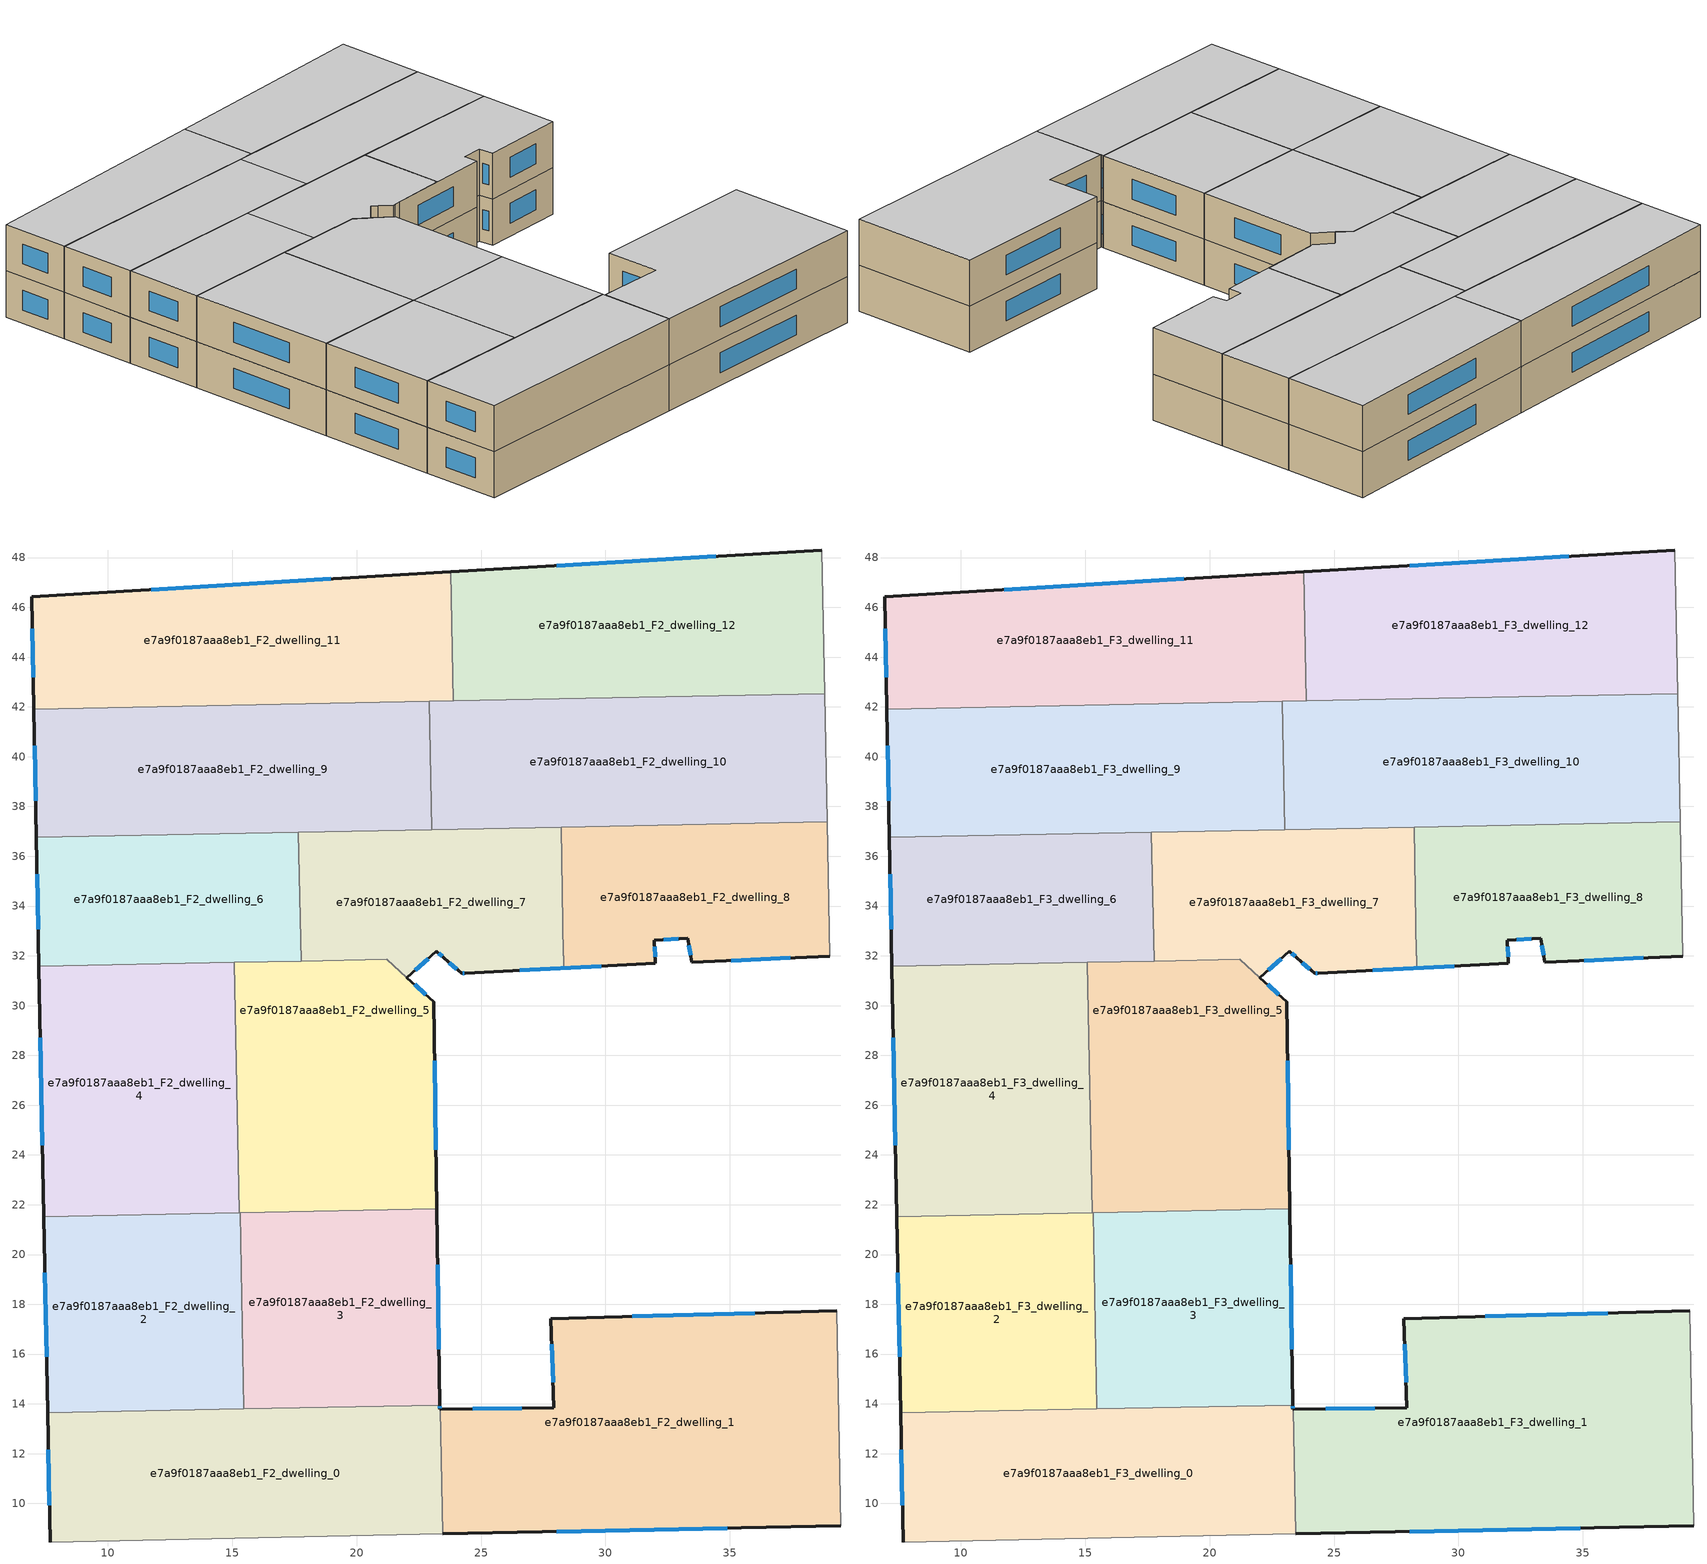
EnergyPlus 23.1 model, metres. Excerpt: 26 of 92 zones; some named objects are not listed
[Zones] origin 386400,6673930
e7a9f0187aaa8eb1_F2_dwelling_0
 floor to e7a9f0187aaa8eb1_F1_dwelling_0 (EU_floor_Construction): 23.34,13.95 23.34,13.78 23.37,13.78 23.47,8.77 7.69,8.45 7.59,13.64 z6
 wall outside (EU_wall_Construction): 7.59,13.64 7.69,8.45 / 23.37,13.78 23.34,13.78 23.34,13.95 z6:9
 wall to e7a9f0187aaa8eb1_F2_dwelling_1 (EU_wall_Construction): 23.47,8.77 23.37,13.78 z6:9
 wall adiabatic (EU_wall_Construction): 7.69,8.45 23.47,8.77 z6:9
 wall to e7a9f0187aaa8eb1_F2_dwelling_2 (EU_wall_Construction): 15.47,13.8 7.59,13.64 z6:9
 wall to e7a9f0187aaa8eb1_F2_dwelling_3 (EU_wall_Construction): 23.34,13.95 15.47,13.8 z6:9
 window (EU_Window_Construction): 7.62,12.16 7.66,9.93 / 23.34,13.83 23.34,13.9 z6.86:8.14
e7a9f0187aaa8eb1_F2_dwelling_1
 floor to e7a9f0187aaa8eb1_F1_dwelling_1 (EU_floor_Construction): 39.29,17.73 39.46,9.1 23.47,8.77 23.37,13.78 27.93,13.84 27.8,17.42 z6
 wall outside (EU_wall_Construction): 23.47,8.77 39.46,9.1 / 39.29,17.73 27.8,17.42 27.93,13.84 23.37,13.78 z6:9
 wall adiabatic (EU_wall_Construction): 39.46,9.1 39.29,17.73 z6:9
 window (EU_Window_Construction): 28.04,8.87 34.89,9.01 / 26.63,13.82 24.67,13.8 / 27.84,16.4 27.89,14.86 / 36.01,17.64 31.08,17.51 z6.86:8.14
e7a9f0187aaa8eb1_F2_dwelling_10
 floor to e7a9f0187aaa8eb1_F1_dwelling_10 (EU_floor_Construction): 38.8,42.53 38.9,37.38 23.02,37.07 22.92,42.22 z6
 wall adiabatic (EU_wall_Construction): 38.9,37.38 38.8,42.53 z6:9
 wall to e7a9f0187aaa8eb1_F2_dwelling_9 (EU_wall_Construction): 22.92,42.22 23.02,37.07 z6:9
 wall to e7a9f0187aaa8eb1_F2_dwelling_8 (EU_wall_Construction): 28.22,37.17 38.9,37.38 z6:9
 wall to e7a9f0187aaa8eb1_F2_dwelling_12 (EU_wall_Construction): 38.8,42.53 23.88,42.24 z6:9
 wall to e7a9f0187aaa8eb1_F2_dwelling_11 (EU_wall_Construction): 23.88,42.24 22.92,42.22 z6:9
 wall to e7a9f0187aaa8eb1_F2_dwelling_7 (EU_wall_Construction): 23.02,37.07 28.22,37.17 z6:9
e7a9f0187aaa8eb1_F2_dwelling_11
 floor to e7a9f0187aaa8eb1_F1_dwelling_11 (EU_floor_Construction): 23.78,47.43 23.88,42.24 7.04,41.91 6.95,46.43 z6
 wall outside (EU_wall_Construction): 23.78,47.43 6.95,46.43 7.04,41.91 z6:9
 wall to e7a9f0187aaa8eb1_F2_dwelling_12 (EU_wall_Construction): 23.88,42.24 23.78,47.43 z6:9
 wall to e7a9f0187aaa8eb1_F2_dwelling_9 (EU_wall_Construction): 7.04,41.91 22.92,42.22 z6:9
 window (EU_Window_Construction): 6.97,45.14 7.01,43.2 / 18.97,47.14 11.76,46.72 z6.86:8.14
e7a9f0187aaa8eb1_F2_dwelling_12
 floor to e7a9f0187aaa8eb1_F1_dwelling_12 (EU_floor_Construction): 38.69,48.3 38.8,42.53 23.88,42.24 23.78,47.43 z6
 wall outside (EU_wall_Construction): 38.69,48.3 23.78,47.43 z6:9
 wall adiabatic (EU_wall_Construction): 38.8,42.53 38.69,48.3 z6:9
 window (EU_Window_Construction): 34.43,48.05 28.04,47.68 z6.86:8.14
e7a9f0187aaa8eb1_F2_dwelling_2
 floor to e7a9f0187aaa8eb1_F1_dwelling_2 (EU_floor_Construction): 15.32,21.68 15.47,13.8 7.59,13.64 7.43,21.53 z6
 wall outside (EU_wall_Construction): 7.43,21.53 7.59,13.64 z6:9
 wall to e7a9f0187aaa8eb1_F2_dwelling_3 (EU_wall_Construction): 15.47,13.8 15.32,21.68 z6:9
 wall to e7a9f0187aaa8eb1_F2_dwelling_4 (EU_wall_Construction): 15.29,21.68 7.43,21.53 z6:9
 wall to e7a9f0187aaa8eb1_F2_dwelling_5 (EU_wall_Construction): 15.32,21.68 15.29,21.68 z6:9
 window (EU_Window_Construction): 7.48,19.27 7.54,15.9 z6.86:8.14
e7a9f0187aaa8eb1_F2_dwelling_3
 floor to e7a9f0187aaa8eb1_F1_dwelling_3 (EU_floor_Construction): 23.22,21.83 23.34,13.95 15.47,13.8 15.32,21.68 z6
 wall outside (EU_wall_Construction): 23.34,13.95 23.22,21.83 z6:9
 wall to e7a9f0187aaa8eb1_F2_dwelling_5 (EU_wall_Construction): 23.22,21.83 15.32,21.68 z6:9
 window (EU_Window_Construction): 23.31,16.2 23.25,19.58 z6.86:8.14
e7a9f0187aaa8eb1_F2_dwelling_4
 floor to e7a9f0187aaa8eb1_F1_dwelling_4 (EU_floor_Construction): 15.09,31.73 15.29,21.68 7.43,21.53 7.24,31.58 z6
 wall outside (EU_wall_Construction): 7.24,31.58 7.43,21.53 z6:9
 wall to e7a9f0187aaa8eb1_F2_dwelling_5 (EU_wall_Construction): 15.29,21.68 15.09,31.73 z6:9
 wall to e7a9f0187aaa8eb1_F2_dwelling_6 (EU_wall_Construction): 15.09,31.73 7.24,31.58 z6:9
 window (EU_Window_Construction): 7.29,28.71 7.38,24.4 z6.86:8.14
e7a9f0187aaa8eb1_F2_dwelling_5
 floor to e7a9f0187aaa8eb1_F1_dwelling_5 (EU_floor_Construction): 23.1,30.17 23.22,21.83 15.29,21.68 15.09,31.73 21.21,31.85 z6
 wall outside (EU_wall_Construction): 23.22,21.83 23.1,30.17 22.03,31.12 z6:9
 wall to e7a9f0187aaa8eb1_F2_dwelling_7 (EU_wall_Construction): 22.02,31.13 21.21,31.85 17.77,31.79 z6:9
 wall to e7a9f0187aaa8eb1_F2_dwelling_6 (EU_wall_Construction): 17.77,31.79 15.09,31.73 z6:9
 window (EU_Window_Construction): 22.79,30.44 22.33,30.85 / 23.19,24.21 23.13,27.78 z6.86:8.14
e7a9f0187aaa8eb1_F2_dwelling_6
 floor to e7a9f0187aaa8eb1_F1_dwelling_6 (EU_floor_Construction): 17.67,36.96 17.77,31.79 7.24,31.58 7.14,36.76 z6
 wall outside (EU_wall_Construction): 7.14,36.76 7.24,31.58 z6:9
 wall to e7a9f0187aaa8eb1_F2_dwelling_7 (EU_wall_Construction): 17.77,31.79 17.67,36.96 z6:9
 wall to e7a9f0187aaa8eb1_F2_dwelling_9 (EU_wall_Construction): 17.67,36.96 7.14,36.76 z6:9
 window (EU_Window_Construction): 7.17,35.28 7.21,33.06 z6.86:8.14
e7a9f0187aaa8eb1_F2_dwelling_7
 floor to e7a9f0187aaa8eb1_F1_dwelling_7 (EU_floor_Construction): 28.22,37.17 28.32,31.52 24.36,31.3 24.22,31.3 23.53,31.9 23.21,32.18 22.02,31.13 21.21,31.85 17.77,31.79 17.67,36.96 z6
 wall outside (EU_wall_Construction): 22.02,31.13 23.21,32.18 23.53,31.9 24.22,31.3 24.36,31.3 z6:9
 wall to e7a9f0187aaa8eb1_F2_dwelling_8 (EU_wall_Construction): 28.31,32 28.22,37.17 / 24.37,31.31 28.32,31.52 28.32,32 z6:9
 wall to e7a9f0187aaa8eb1_F2_dwelling_9 (EU_wall_Construction): 23.02,37.07 17.67,36.96 z6:9
 window (EU_Window_Construction): 24.26,31.3 24.32,31.3 / 23.73,31.73 24.03,31.47 / 23.3,32.1 23.44,31.98 / 22.36,31.43 22.87,31.88 z6.86:8.14
e7a9f0187aaa8eb1_F2_dwelling_8
 floor to e7a9f0187aaa8eb1_F1_dwelling_8 (EU_floor_Construction): 38.9,37.38 39.01,31.98 33.46,31.74 33.3,32.7 31.97,32.63 32,31.7 24.37,31.31 28.32,31.52 28.32,32 28.22,37.17 z6
 wall outside (EU_wall_Construction): 24.37,31.31 32,31.7 31.97,32.63 33.3,32.7 33.46,31.74 39.01,31.98 z6:9
 wall adiabatic (EU_wall_Construction): 39.01,31.98 38.9,37.38 z6:9
 window (EU_Window_Construction): 35.05,31.81 37.42,31.91 / 33.35,32.43 33.42,32.02 / 32.35,32.65 32.92,32.68 / 31.99,31.97 31.98,32.36 / 26.55,31.42 29.82,31.59 z6.86:8.14
e7a9f0187aaa8eb1_F2_dwelling_9
 floor to e7a9f0187aaa8eb1_F1_dwelling_9 (EU_floor_Construction): 22.92,42.22 23.02,37.07 7.14,36.76 7.04,41.91 z6
 wall outside (EU_wall_Construction): 7.04,41.91 7.14,36.76 z6:9
 window (EU_Window_Construction): 7.06,40.44 7.11,38.23 z6.86:8.14
e7a9f0187aaa8eb1_F3_dwelling_0
 floor to e7a9f0187aaa8eb1_F2_dwelling_0 (EU_floor_Construction): 23.34,13.95 23.34,13.78 23.37,13.78 23.47,8.77 7.69,8.45 7.59,13.64 z9
 wall outside (EU_wall_Construction): 7.59,13.64 7.69,8.45 / 23.37,13.78 23.34,13.78 23.34,13.95 z9:12
 wall to e7a9f0187aaa8eb1_F3_dwelling_1 (EU_wall_Construction): 23.47,8.77 23.37,13.78 z9:12
 wall adiabatic (EU_wall_Construction): 7.69,8.45 23.47,8.77 z9:12
 wall to e7a9f0187aaa8eb1_F3_dwelling_2 (EU_wall_Construction): 15.47,13.8 7.59,13.64 z9:12
 wall to e7a9f0187aaa8eb1_F3_dwelling_3 (EU_wall_Construction): 23.34,13.95 15.47,13.8 z9:12
 window (EU_Window_Construction): 7.62,12.16 7.66,9.93 / 23.34,13.83 23.34,13.9 z9.86:11.14
 ceiling to e7a9f0187aaa8eb1_F4_dwelling_0 (EU_floor_Construction): 23.47,8.77 23.37,13.78 23.34,13.78 23.34,13.95 7.59,13.64 7.69,8.45 z12
e7a9f0187aaa8eb1_F3_dwelling_1
 floor to e7a9f0187aaa8eb1_F2_dwelling_1 (EU_floor_Construction): 39.29,17.73 39.46,9.1 23.47,8.77 23.37,13.78 27.93,13.84 27.8,17.42 z9
 wall outside (EU_wall_Construction): 23.47,8.77 39.46,9.1 / 39.29,17.73 27.8,17.42 27.93,13.84 23.37,13.78 z9:12
 wall adiabatic (EU_wall_Construction): 39.46,9.1 39.29,17.73 z9:12
 window (EU_Window_Construction): 28.04,8.87 34.89,9.01 / 26.63,13.82 24.67,13.8 / 27.84,16.4 27.89,14.86 / 36.01,17.64 31.08,17.51 z9.86:11.14
 ceiling to e7a9f0187aaa8eb1_F4_dwelling_1 (EU_floor_Construction): 39.46,9.1 39.29,17.73 27.8,17.42 27.93,13.84 23.37,13.78 23.47,8.77 z12
e7a9f0187aaa8eb1_F3_dwelling_10
 floor to e7a9f0187aaa8eb1_F2_dwelling_10 (EU_floor_Construction): 38.8,42.53 38.9,37.38 23.02,37.07 22.92,42.22 z9
 wall adiabatic (EU_wall_Construction): 38.9,37.38 38.8,42.53 z9:12
 wall to e7a9f0187aaa8eb1_F3_dwelling_9 (EU_wall_Construction): 22.92,42.22 23.02,37.07 z9:12
 wall to e7a9f0187aaa8eb1_F3_dwelling_8 (EU_wall_Construction): 28.22,37.17 38.9,37.38 z9:12
 wall to e7a9f0187aaa8eb1_F3_dwelling_12 (EU_wall_Construction): 38.8,42.53 23.88,42.24 z9:12
 wall to e7a9f0187aaa8eb1_F3_dwelling_11 (EU_wall_Construction): 23.88,42.24 22.92,42.22 z9:12
 wall to e7a9f0187aaa8eb1_F3_dwelling_7 (EU_wall_Construction): 23.02,37.07 28.22,37.17 z9:12
 ceiling to e7a9f0187aaa8eb1_F4_dwelling_10 (EU_floor_Construction): 38.9,37.38 38.8,42.53 22.92,42.22 23.02,37.07 z12
e7a9f0187aaa8eb1_F3_dwelling_11
 floor to e7a9f0187aaa8eb1_F2_dwelling_11 (EU_floor_Construction): 23.78,47.43 23.88,42.24 7.04,41.91 6.95,46.43 z9
 wall outside (EU_wall_Construction): 23.78,47.43 6.95,46.43 7.04,41.91 z9:12
 wall to e7a9f0187aaa8eb1_F3_dwelling_12 (EU_wall_Construction): 23.88,42.24 23.78,47.43 z9:12
 wall to e7a9f0187aaa8eb1_F3_dwelling_9 (EU_wall_Construction): 7.04,41.91 22.92,42.22 z9:12
 window (EU_Window_Construction): 6.97,45.14 7.01,43.2 / 18.97,47.14 11.76,46.72 z9.86:11.14
 ceiling to e7a9f0187aaa8eb1_F4_dwelling_11 (EU_floor_Construction): 23.88,42.24 23.78,47.43 6.95,46.43 7.04,41.91 z12
e7a9f0187aaa8eb1_F3_dwelling_12
 floor to e7a9f0187aaa8eb1_F2_dwelling_12 (EU_floor_Construction): 38.69,48.3 38.8,42.53 23.88,42.24 23.78,47.43 z9
 wall outside (EU_wall_Construction): 38.69,48.3 23.78,47.43 z9:12
 wall adiabatic (EU_wall_Construction): 38.8,42.53 38.69,48.3 z9:12
 window (EU_Window_Construction): 34.43,48.05 28.04,47.68 z9.86:11.14
 ceiling to e7a9f0187aaa8eb1_F4_dwelling_12 (EU_floor_Construction): 38.8,42.53 38.69,48.3 23.78,47.43 23.88,42.24 z12
e7a9f0187aaa8eb1_F3_dwelling_2
 floor to e7a9f0187aaa8eb1_F2_dwelling_2 (EU_floor_Construction): 15.32,21.68 15.47,13.8 7.59,13.64 7.43,21.53 z9
 wall outside (EU_wall_Construction): 7.43,21.53 7.59,13.64 z9:12
 wall to e7a9f0187aaa8eb1_F3_dwelling_3 (EU_wall_Construction): 15.47,13.8 15.32,21.68 z9:12
 wall to e7a9f0187aaa8eb1_F3_dwelling_4 (EU_wall_Construction): 15.29,21.68 7.43,21.53 z9:12
 wall to e7a9f0187aaa8eb1_F3_dwelling_5 (EU_wall_Construction): 15.32,21.68 15.29,21.68 z9:12
 window (EU_Window_Construction): 7.48,19.27 7.54,15.9 z9.86:11.14
 ceiling to e7a9f0187aaa8eb1_F4_dwelling_2 (EU_floor_Construction): 15.47,13.8 15.32,21.68 7.43,21.53 7.59,13.64 z12
e7a9f0187aaa8eb1_F3_dwelling_3
 floor to e7a9f0187aaa8eb1_F2_dwelling_3 (EU_floor_Construction): 23.22,21.83 23.34,13.95 15.47,13.8 15.32,21.68 z9
 wall outside (EU_wall_Construction): 23.34,13.95 23.22,21.83 z9:12
 wall to e7a9f0187aaa8eb1_F3_dwelling_5 (EU_wall_Construction): 23.22,21.83 15.32,21.68 z9:12
 window (EU_Window_Construction): 23.31,16.2 23.25,19.58 z9.86:11.14
 ceiling to e7a9f0187aaa8eb1_F4_dwelling_3 (EU_floor_Construction): 23.34,13.95 23.22,21.83 15.32,21.68 15.47,13.8 z12
e7a9f0187aaa8eb1_F3_dwelling_4
 floor to e7a9f0187aaa8eb1_F2_dwelling_4 (EU_floor_Construction): 15.09,31.73 15.29,21.68 7.43,21.53 7.24,31.58 z9
 wall outside (EU_wall_Construction): 7.24,31.58 7.43,21.53 z9:12
 wall to e7a9f0187aaa8eb1_F3_dwelling_5 (EU_wall_Construction): 15.29,21.68 15.09,31.73 z9:12
 wall to e7a9f0187aaa8eb1_F3_dwelling_6 (EU_wall_Construction): 15.09,31.73 7.24,31.58 z9:12
 window (EU_Window_Construction): 7.29,28.71 7.38,24.4 z9.86:11.14
 ceiling to e7a9f0187aaa8eb1_F4_dwelling_4 (EU_floor_Construction): 15.29,21.68 15.09,31.73 7.24,31.58 7.43,21.53 z12
e7a9f0187aaa8eb1_F3_dwelling_5
 floor to e7a9f0187aaa8eb1_F2_dwelling_5 (EU_floor_Construction): 23.1,30.17 23.22,21.83 15.29,21.68 15.09,31.73 21.21,31.85 z9
 wall outside (EU_wall_Construction): 23.22,21.83 23.1,30.17 22.03,31.12 z9:12
 wall to e7a9f0187aaa8eb1_F3_dwelling_7 (EU_wall_Construction): 22.02,31.13 21.21,31.85 17.77,31.79 z9:12
 wall to e7a9f0187aaa8eb1_F3_dwelling_6 (EU_wall_Construction): 17.77,31.79 15.09,31.73 z9:12
 window (EU_Window_Construction): 22.79,30.44 22.33,30.85 / 23.19,24.21 23.13,27.78 z9.86:11.14
 ceiling to e7a9f0187aaa8eb1_F4_dwelling_5 (EU_floor_Construction): 23.22,21.83 23.1,30.17 21.21,31.85 15.09,31.73 15.29,21.68 z12
e7a9f0187aaa8eb1_F3_dwelling_6
 floor to e7a9f0187aaa8eb1_F2_dwelling_6 (EU_floor_Construction): 17.67,36.96 17.77,31.79 7.24,31.58 7.14,36.76 z9
 wall outside (EU_wall_Construction): 7.14,36.76 7.24,31.58 z9:12
 wall to e7a9f0187aaa8eb1_F3_dwelling_7 (EU_wall_Construction): 17.77,31.79 17.67,36.96 z9:12
 wall to e7a9f0187aaa8eb1_F3_dwelling_9 (EU_wall_Construction): 17.67,36.96 7.14,36.76 z9:12
 window (EU_Window_Construction): 7.17,35.28 7.21,33.06 z9.86:11.14
 ceiling to e7a9f0187aaa8eb1_F4_dwelling_6 (EU_floor_Construction): 17.77,31.79 17.67,36.96 7.14,36.76 7.24,31.58 z12
e7a9f0187aaa8eb1_F3_dwelling_7
 floor to e7a9f0187aaa8eb1_F2_dwelling_7 (EU_floor_Construction): 28.22,37.17 28.32,31.52 24.36,31.3 24.22,31.3 23.53,31.9 23.21,32.18 22.02,31.13 21.21,31.85 17.77,31.79 17.67,36.96 z9
 wall outside (EU_wall_Construction): 22.02,31.13 23.21,32.18 23.53,31.9 24.22,31.3 24.36,31.3 z9:12
 wall to e7a9f0187aaa8eb1_F3_dwelling_8 (EU_wall_Construction): 28.31,32 28.22,37.17 / 24.37,31.31 28.32,31.52 28.32,32 z9:12
 wall to e7a9f0187aaa8eb1_F3_dwelling_9 (EU_wall_Construction): 23.02,37.07 17.67,36.96 z9:12
 window (EU_Window_Construction): 24.26,31.3 24.32,31.3 / 23.73,31.73 24.03,31.47 / 23.3,32.1 23.44,31.98 / 22.36,31.43 22.87,31.88 z9.86:11.14
 ceiling to e7a9f0187aaa8eb1_F4_dwelling_7 (EU_floor_Construction): 28.32,31.52 28.22,37.17 17.67,36.96 17.77,31.79 21.21,31.85 22.02,31.13 23.21,32.18 23.53,31.9 24.22,31.3 24.36,31.3 z12
e7a9f0187aaa8eb1_F3_dwelling_8
 floor to e7a9f0187aaa8eb1_F2_dwelling_8 (EU_floor_Construction): 38.9,37.38 39.01,31.98 33.46,31.74 33.3,32.7 31.97,32.63 32,31.7 24.37,31.31 28.32,31.52 28.32,32 28.22,37.17 z9
 wall outside (EU_wall_Construction): 24.37,31.31 32,31.7 31.97,32.63 33.3,32.7 33.46,31.74 39.01,31.98 z9:12
 wall adiabatic (EU_wall_Construction): 39.01,31.98 38.9,37.38 z9:12
 window (EU_Window_Construction): 35.05,31.81 37.42,31.91 / 33.35,32.43 33.42,32.02 / 32.35,32.65 32.92,32.68 / 31.99,31.97 31.98,32.36 / 26.55,31.42 29.82,31.59 z9.86:11.14
 ceiling to e7a9f0187aaa8eb1_F4_dwelling_8 (EU_floor_Construction): 39.01,31.98 38.9,37.38 28.22,37.17 28.32,32 28.32,31.52 24.37,31.31 32,31.7 31.97,32.63 33.3,32.7 33.46,31.74 z12
e7a9f0187aaa8eb1_F3_dwelling_9
 floor to e7a9f0187aaa8eb1_F2_dwelling_9 (EU_floor_Construction): 22.92,42.22 23.02,37.07 7.14,36.76 7.04,41.91 z9
 wall outside (EU_wall_Construction): 7.04,41.91 7.14,36.76 z9:12
 window (EU_Window_Construction): 7.06,40.44 7.11,38.23 z9.86:11.14
 ceiling to e7a9f0187aaa8eb1_F4_dwelling_9 (EU_floor_Construction): 23.02,37.07 22.92,42.22 7.04,41.91 7.14,36.76 z12
[Building]
EU S2 Campaign: North Axis=0; Terrain=City; Solar Distribution=FullExterior
[Site:Location]
Helsinki-Vantaa.AP: Latitude=60.317; Longitude=24.963; Time Zone=2; Elevation=54.6
[SizingPeriod:WeatherFileDays]
AnnualSizingPeriod: Begin Month=1; Begin Day of Month=1; End Month=12; End Day of Month=31; Day of Week for Start Day=Monday; Use Weather File Daylight Saving Period=No; Use Weather File Rain and Snow Indicators=No
[MATERIAL]
EU_InternalMass_Material: Roughness=MediumRough; Thickness=0.1; Conductivity=1; Density=1800; Specific Heat=900; Thermal Absorptance=0.9; Solar Absorptance=0.7; Visible Absorptance=0.7
[MATERIAL:NOMASS] Roughness=MediumRough; Thermal Absorptance=0.9; Solar Absorptance=0.7; Visible Absorptance=0.7
Name | Thermal Resistance
EU_wall_NoMass | 1.10183
EU_floor_NoMass | 1.70606
[WINDOWMATERIAL:SIMPLEGLAZINGSYSTEM]
EU_Window_SimpleGlazing: UFactor=3.11035; Solar Heat Gain Coefficient=0.8; Visible Transmittance=0.8
[CONSTRUCTION]
EU_wall_Construction: EU_wall_NoMass
EU_floor_Construction: EU_floor_NoMass
EU_Window_Construction: EU_Window_SimpleGlazing
EU_InternalMass_Construction: EU_InternalMass_Material
[ZONE] Type=1; Multiplier=1; Ceiling Height=autocalculate; Floor Area=autocalculate; Part of Total Floor Area=Yes
Name | Volume
e7a9f0187aaa8eb1_F2_dwelling_0; e7a9f0187aaa8eb1_F3_dwelling_0 | 245.479
e7a9f0187aaa8eb1_F2_dwelling_1; e7a9f0187aaa8eb1_F3_dwelling_1 | 363.36
e7a9f0187aaa8eb1_F2_dwelling_10; e7a9f0187aaa8eb1_F3_dwelling_10 | 245.487
e7a9f0187aaa8eb1_F2_dwelling_11; e7a9f0187aaa8eb1_F3_dwelling_11 | 245.484
e7a9f0187aaa8eb1_F2_dwelling_12; e7a9f0187aaa8eb1_F3_dwelling_12 | 245.483
e7a9f0187aaa8eb1_F2_dwelling_2; e7a9f0187aaa8eb1_F3_dwelling_2 | 186.52
e7a9f0187aaa8eb1_F2_dwelling_3; e7a9f0187aaa8eb1_F3_dwelling_3 | 186.523
e7a9f0187aaa8eb1_F2_dwelling_4; e7a9f0187aaa8eb1_F3_dwelling_4 | 237.05
e7a9f0187aaa8eb1_F2_dwelling_5; e7a9f0187aaa8eb1_F3_dwelling_5 | 235.2
e7a9f0187aaa8eb1_F2_dwelling_6; e7a9f0187aaa8eb1_F3_dwelling_6 | 163.644
e7a9f0187aaa8eb1_F2_dwelling_7; e7a9f0187aaa8eb1_F3_dwelling_7 | 172.813
e7a9f0187aaa8eb1_F2_dwelling_8; e7a9f0187aaa8eb1_F3_dwelling_8 | 173.093
e7a9f0187aaa8eb1_F2_dwelling_9; e7a9f0187aaa8eb1_F3_dwelling_9 | 245.502
[INTERNALMASS] Construction=EU_InternalMass_Construction
Name | Zone or ZoneList | Surface Area
e7a9f0187aaa8eb1_F2_dwelling_0_EU_InternalMass | e7a9f0187aaa8eb1_F2_dwelling_0 | 81.8265
e7a9f0187aaa8eb1_F2_dwelling_1_EU_InternalMass | e7a9f0187aaa8eb1_F2_dwelling_1 | 121.117
e7a9f0187aaa8eb1_F2_dwelling_2_EU_InternalMass | e7a9f0187aaa8eb1_F2_dwelling_2 | 62.1733
e7a9f0187aaa8eb1_F2_dwelling_3_EU_InternalMass | e7a9f0187aaa8eb1_F2_dwelling_3 | 62.1744
e7a9f0187aaa8eb1_F2_dwelling_4_EU_InternalMass | e7a9f0187aaa8eb1_F2_dwelling_4 | 79.0171
e7a9f0187aaa8eb1_F2_dwelling_5_EU_InternalMass | e7a9f0187aaa8eb1_F2_dwelling_5 | 78.4001
e7a9f0187aaa8eb1_F2_dwelling_6_EU_InternalMass | e7a9f0187aaa8eb1_F2_dwelling_6 | 54.5514
e7a9f0187aaa8eb1_F2_dwelling_7_EU_InternalMass | e7a9f0187aaa8eb1_F2_dwelling_7 | 57.6036
e7a9f0187aaa8eb1_F2_dwelling_8_EU_InternalMass | e7a9f0187aaa8eb1_F2_dwelling_8 | 57.7184
e7a9f0187aaa8eb1_F2_dwelling_9_EU_InternalMass | e7a9f0187aaa8eb1_F2_dwelling_9 | 81.834
e7a9f0187aaa8eb1_F2_dwelling_10_EU_InternalMass | e7a9f0187aaa8eb1_F2_dwelling_10 | 81.8288
e7a9f0187aaa8eb1_F2_dwelling_11_EU_InternalMass | e7a9f0187aaa8eb1_F2_dwelling_11 | 81.8281
e7a9f0187aaa8eb1_F2_dwelling_12_EU_InternalMass | e7a9f0187aaa8eb1_F2_dwelling_12 | 81.8277
e7a9f0187aaa8eb1_F3_dwelling_0_EU_InternalMass | e7a9f0187aaa8eb1_F3_dwelling_0 | 81.8265
e7a9f0187aaa8eb1_F3_dwelling_1_EU_InternalMass | e7a9f0187aaa8eb1_F3_dwelling_1 | 121.117
e7a9f0187aaa8eb1_F3_dwelling_2_EU_InternalMass | e7a9f0187aaa8eb1_F3_dwelling_2 | 62.1733
e7a9f0187aaa8eb1_F3_dwelling_3_EU_InternalMass | e7a9f0187aaa8eb1_F3_dwelling_3 | 62.1744
e7a9f0187aaa8eb1_F3_dwelling_4_EU_InternalMass | e7a9f0187aaa8eb1_F3_dwelling_4 | 79.0171
e7a9f0187aaa8eb1_F3_dwelling_5_EU_InternalMass | e7a9f0187aaa8eb1_F3_dwelling_5 | 78.4001
e7a9f0187aaa8eb1_F3_dwelling_6_EU_InternalMass | e7a9f0187aaa8eb1_F3_dwelling_6 | 54.5514
e7a9f0187aaa8eb1_F3_dwelling_7_EU_InternalMass | e7a9f0187aaa8eb1_F3_dwelling_7 | 57.6036
e7a9f0187aaa8eb1_F3_dwelling_8_EU_InternalMass | e7a9f0187aaa8eb1_F3_dwelling_8 | 57.7184
e7a9f0187aaa8eb1_F3_dwelling_9_EU_InternalMass | e7a9f0187aaa8eb1_F3_dwelling_9 | 81.834
e7a9f0187aaa8eb1_F3_dwelling_10_EU_InternalMass | e7a9f0187aaa8eb1_F3_dwelling_10 | 81.8288
e7a9f0187aaa8eb1_F3_dwelling_11_EU_InternalMass | e7a9f0187aaa8eb1_F3_dwelling_11 | 81.8281
e7a9f0187aaa8eb1_F3_dwelling_12_EU_InternalMass | e7a9f0187aaa8eb1_F3_dwelling_12 | 81.8277
[OTHEREQUIPMENT] Fuel Type=Electricity; Design Level Calculation Method=Watts/Area; Power per Zone Floor Area=1; Fraction Latent=0; Fraction Radiant=0; Fraction Lost=0; Carbon Dioxide Generation Rate=0; EndUse Subcategory=EU_Step8_InternalGains
Name | Zone or ZoneList or Space or SpaceList | Schedule
EU_Step8_InternalGain_e7a9f0187aaa8eb1_F2_dwelling_0_f000 | e7a9f0187aaa8eb1_F2_dwelling_0 | EU_Step8_GainSchedule_e7a9f0187aaa8eb1_F2_dwelling_0_f000
EU_Step8_InternalGain_e7a9f0187aaa8eb1_F2_dwelling_1_f000 | e7a9f0187aaa8eb1_F2_dwelling_1 | EU_Step8_GainSchedule_e7a9f0187aaa8eb1_F2_dwelling_1_f000
EU_Step8_InternalGain_e7a9f0187aaa8eb1_F2_dwelling_2_f000 | e7a9f0187aaa8eb1_F2_dwelling_2 | EU_Step8_GainSchedule_e7a9f0187aaa8eb1_F2_dwelling_2_f000
EU_Step8_InternalGain_e7a9f0187aaa8eb1_F2_dwelling_3_f000 | e7a9f0187aaa8eb1_F2_dwelling_3 | EU_Step8_GainSchedule_e7a9f0187aaa8eb1_F2_dwelling_3_f000
EU_Step8_InternalGain_e7a9f0187aaa8eb1_F2_dwelling_4_f000 | e7a9f0187aaa8eb1_F2_dwelling_4 | EU_Step8_GainSchedule_e7a9f0187aaa8eb1_F2_dwelling_4_f000
EU_Step8_InternalGain_e7a9f0187aaa8eb1_F2_dwelling_5_f000 | e7a9f0187aaa8eb1_F2_dwelling_5 | EU_Step8_GainSchedule_e7a9f0187aaa8eb1_F2_dwelling_5_f000
EU_Step8_InternalGain_e7a9f0187aaa8eb1_F2_dwelling_6_f000 | e7a9f0187aaa8eb1_F2_dwelling_6 | EU_Step8_GainSchedule_e7a9f0187aaa8eb1_F2_dwelling_6_f000
EU_Step8_InternalGain_e7a9f0187aaa8eb1_F2_dwelling_7_f000 | e7a9f0187aaa8eb1_F2_dwelling_7 | EU_Step8_GainSchedule_e7a9f0187aaa8eb1_F2_dwelling_7_f000
EU_Step8_InternalGain_e7a9f0187aaa8eb1_F2_dwelling_8_f000 | e7a9f0187aaa8eb1_F2_dwelling_8 | EU_Step8_GainSchedule_e7a9f0187aaa8eb1_F2_dwelling_8_f000
EU_Step8_InternalGain_e7a9f0187aaa8eb1_F2_dwelling_9_f000 | e7a9f0187aaa8eb1_F2_dwelling_9 | EU_Step8_GainSchedule_e7a9f0187aaa8eb1_F2_dwelling_9_f000
EU_Step8_InternalGain_e7a9f0187aaa8eb1_F2_dwelling_10_f000 | e7a9f0187aaa8eb1_F2_dwelling_10 | EU_Step8_GainSchedule_e7a9f0187aaa8eb1_F2_dwelling_10_f000
EU_Step8_InternalGain_e7a9f0187aaa8eb1_F2_dwelling_11_f000 | e7a9f0187aaa8eb1_F2_dwelling_11 | EU_Step8_GainSchedule_e7a9f0187aaa8eb1_F2_dwelling_11_f000
EU_Step8_InternalGain_e7a9f0187aaa8eb1_F2_dwelling_12_f000 | e7a9f0187aaa8eb1_F2_dwelling_12 | EU_Step8_GainSchedule_e7a9f0187aaa8eb1_F2_dwelling_12_f000
EU_Step8_InternalGain_e7a9f0187aaa8eb1_F3_dwelling_0_f000 | e7a9f0187aaa8eb1_F3_dwelling_0 | EU_Step8_GainSchedule_e7a9f0187aaa8eb1_F3_dwelling_0_f000
EU_Step8_InternalGain_e7a9f0187aaa8eb1_F3_dwelling_1_f000 | e7a9f0187aaa8eb1_F3_dwelling_1 | EU_Step8_GainSchedule_e7a9f0187aaa8eb1_F3_dwelling_1_f000
EU_Step8_InternalGain_e7a9f0187aaa8eb1_F3_dwelling_2_f000 | e7a9f0187aaa8eb1_F3_dwelling_2 | EU_Step8_GainSchedule_e7a9f0187aaa8eb1_F3_dwelling_2_f000
EU_Step8_InternalGain_e7a9f0187aaa8eb1_F3_dwelling_3_f000 | e7a9f0187aaa8eb1_F3_dwelling_3 | EU_Step8_GainSchedule_e7a9f0187aaa8eb1_F3_dwelling_3_f000
EU_Step8_InternalGain_e7a9f0187aaa8eb1_F3_dwelling_4_f000 | e7a9f0187aaa8eb1_F3_dwelling_4 | EU_Step8_GainSchedule_e7a9f0187aaa8eb1_F3_dwelling_4_f000
EU_Step8_InternalGain_e7a9f0187aaa8eb1_F3_dwelling_5_f000 | e7a9f0187aaa8eb1_F3_dwelling_5 | EU_Step8_GainSchedule_e7a9f0187aaa8eb1_F3_dwelling_5_f000
EU_Step8_InternalGain_e7a9f0187aaa8eb1_F3_dwelling_6_f000 | e7a9f0187aaa8eb1_F3_dwelling_6 | EU_Step8_GainSchedule_e7a9f0187aaa8eb1_F3_dwelling_6_f000
EU_Step8_InternalGain_e7a9f0187aaa8eb1_F3_dwelling_7_f000 | e7a9f0187aaa8eb1_F3_dwelling_7 | EU_Step8_GainSchedule_e7a9f0187aaa8eb1_F3_dwelling_7_f000
EU_Step8_InternalGain_e7a9f0187aaa8eb1_F3_dwelling_8_f000 | e7a9f0187aaa8eb1_F3_dwelling_8 | EU_Step8_GainSchedule_e7a9f0187aaa8eb1_F3_dwelling_8_f000
EU_Step8_InternalGain_e7a9f0187aaa8eb1_F3_dwelling_9_f000 | e7a9f0187aaa8eb1_F3_dwelling_9 | EU_Step8_GainSchedule_e7a9f0187aaa8eb1_F3_dwelling_9_f000
EU_Step8_InternalGain_e7a9f0187aaa8eb1_F3_dwelling_10_f000 | e7a9f0187aaa8eb1_F3_dwelling_10 | EU_Step8_GainSchedule_e7a9f0187aaa8eb1_F3_dwelling_10_f000
EU_Step8_InternalGain_e7a9f0187aaa8eb1_F3_dwelling_11_f000 | e7a9f0187aaa8eb1_F3_dwelling_11 | EU_Step8_GainSchedule_e7a9f0187aaa8eb1_F3_dwelling_11_f000
EU_Step8_InternalGain_e7a9f0187aaa8eb1_F3_dwelling_12_f000 | e7a9f0187aaa8eb1_F3_dwelling_12 | EU_Step8_GainSchedule_e7a9f0187aaa8eb1_F3_dwelling_12_f000
[ZONEVENTILATION:DESIGNFLOWRATE] Schedule=EU_AlwaysOn; Design Flow Rate Calculation Method=AirChanges/Hour; Air Changes per Hour=0.756316; Ventilation Type=Natural; Fan Pressure Rise=0; Fan Total Efficiency=1; Constant Term Coefficient=1; Temperature Term Coefficient=0; Velocity Term Coefficient=0; Velocity Squared Term Coefficient=0; Minimum Indoor Temperature=-100; Maximum Indoor Temperature=100; Delta Temperature=-100; Minimum Outdoor Temperature=-100; Maximum Outdoor Temperature=100; Maximum Wind Speed=40
Name | Zone or ZoneList or Space or SpaceList
EU_ConstantAir_e7a9f0187aaa8eb1_F2_dwelling_0 | e7a9f0187aaa8eb1_F2_dwelling_0
EU_ConstantAir_e7a9f0187aaa8eb1_F2_dwelling_1 | e7a9f0187aaa8eb1_F2_dwelling_1
EU_ConstantAir_e7a9f0187aaa8eb1_F2_dwelling_2 | e7a9f0187aaa8eb1_F2_dwelling_2
EU_ConstantAir_e7a9f0187aaa8eb1_F2_dwelling_3 | e7a9f0187aaa8eb1_F2_dwelling_3
EU_ConstantAir_e7a9f0187aaa8eb1_F2_dwelling_4 | e7a9f0187aaa8eb1_F2_dwelling_4
EU_ConstantAir_e7a9f0187aaa8eb1_F2_dwelling_5 | e7a9f0187aaa8eb1_F2_dwelling_5
EU_ConstantAir_e7a9f0187aaa8eb1_F2_dwelling_6 | e7a9f0187aaa8eb1_F2_dwelling_6
EU_ConstantAir_e7a9f0187aaa8eb1_F2_dwelling_7 | e7a9f0187aaa8eb1_F2_dwelling_7
EU_ConstantAir_e7a9f0187aaa8eb1_F2_dwelling_8 | e7a9f0187aaa8eb1_F2_dwelling_8
EU_ConstantAir_e7a9f0187aaa8eb1_F2_dwelling_9 | e7a9f0187aaa8eb1_F2_dwelling_9
EU_ConstantAir_e7a9f0187aaa8eb1_F2_dwelling_10 | e7a9f0187aaa8eb1_F2_dwelling_10
EU_ConstantAir_e7a9f0187aaa8eb1_F2_dwelling_11 | e7a9f0187aaa8eb1_F2_dwelling_11
EU_ConstantAir_e7a9f0187aaa8eb1_F2_dwelling_12 | e7a9f0187aaa8eb1_F2_dwelling_12
EU_ConstantAir_e7a9f0187aaa8eb1_F3_dwelling_0 | e7a9f0187aaa8eb1_F3_dwelling_0
EU_ConstantAir_e7a9f0187aaa8eb1_F3_dwelling_1 | e7a9f0187aaa8eb1_F3_dwelling_1
EU_ConstantAir_e7a9f0187aaa8eb1_F3_dwelling_2 | e7a9f0187aaa8eb1_F3_dwelling_2
EU_ConstantAir_e7a9f0187aaa8eb1_F3_dwelling_3 | e7a9f0187aaa8eb1_F3_dwelling_3
EU_ConstantAir_e7a9f0187aaa8eb1_F3_dwelling_4 | e7a9f0187aaa8eb1_F3_dwelling_4
EU_ConstantAir_e7a9f0187aaa8eb1_F3_dwelling_5 | e7a9f0187aaa8eb1_F3_dwelling_5
EU_ConstantAir_e7a9f0187aaa8eb1_F3_dwelling_6 | e7a9f0187aaa8eb1_F3_dwelling_6
EU_ConstantAir_e7a9f0187aaa8eb1_F3_dwelling_7 | e7a9f0187aaa8eb1_F3_dwelling_7
EU_ConstantAir_e7a9f0187aaa8eb1_F3_dwelling_8 | e7a9f0187aaa8eb1_F3_dwelling_8
EU_ConstantAir_e7a9f0187aaa8eb1_F3_dwelling_9 | e7a9f0187aaa8eb1_F3_dwelling_9
EU_ConstantAir_e7a9f0187aaa8eb1_F3_dwelling_10 | e7a9f0187aaa8eb1_F3_dwelling_10
EU_ConstantAir_e7a9f0187aaa8eb1_F3_dwelling_11 | e7a9f0187aaa8eb1_F3_dwelling_11
EU_ConstantAir_e7a9f0187aaa8eb1_F3_dwelling_12 | e7a9f0187aaa8eb1_F3_dwelling_12
[HVACTEMPLATE:THERMOSTAT] Constant Heating Setpoint=20; Constant Cooling Setpoint=50
EU_HeatOnly_e7a9f0187aaa8eb1_F3_dwelling_4; EU_HeatOnly_e7a9f0187aaa8eb1_F3_dwelling_5; EU_HeatOnly_e7a9f0187aaa8eb1_F3_dwelling_6; EU_HeatOnly_e7a9f0187aaa8eb1_F3_dwelling_7; EU_HeatOnly_e7a9f0187aaa8eb1_F3_dwelling_8; EU_HeatOnly_e7a9f0187aaa8eb1_F3_dwelling_9; EU_HeatOnly_e7a9f0187aaa8eb1_F3_dwelling_10; EU_HeatOnly_e7a9f0187aaa8eb1_F3_dwelling_11; EU_HeatOnly_e7a9f0187aaa8eb1_F3_dwelling_12; EU_HeatOnly_e7a9f0187aaa8eb1_F4_dwelling_0; EU_HeatOnly_e7a9f0187aaa8eb1_F4_dwelling_1; EU_HeatOnly_e7a9f0187aaa8eb1_F4_dwelling_2; EU_HeatOnly_e7a9f0187aaa8eb1_F4_dwelling_3; EU_HeatOnly_e7a9f0187aaa8eb1_F4_dwelling_4; EU_HeatOnly_e7a9f0187aaa8eb1_F4_dwelling_5; EU_HeatOnly_e7a9f0187aaa8eb1_F4_dwelling_6; EU_HeatOnly_e7a9f0187aaa8eb1_F4_dwelling_7; EU_HeatOnly_e7a9f0187aaa8eb1_F4_dwelling_8; EU_HeatOnly_e7a9f0187aaa8eb1_F4_dwelling_9; EU_HeatOnly_e7a9f0187aaa8eb1_F4_dwelling_10; EU_HeatOnly_e7a9f0187aaa8eb1_F4_dwelling_11; EU_HeatOnly_e7a9f0187aaa8eb1_F4_dwelling_12; EU_HeatOnly_e7a9f0187aaa8eb1_F5_dwelling_0; EU_HeatOnly_e7a9f0187aaa8eb1_F5_dwelling_1; EU_HeatOnly_e7a9f0187aaa8eb1_F5_dwelling_2; EU_HeatOnly_e7a9f0187aaa8eb1_F5_dwelling_3; EU_HeatOnly_e7a9f0187aaa8eb1_F5_dwelling_4; EU_HeatOnly_e7a9f0187aaa8eb1_F5_dwelling_5; EU_HeatOnly_e7a9f0187aaa8eb1_F5_dwelling_6; EU_HeatOnly_e7a9f0187aaa8eb1_F5_dwelling_7; EU_HeatOnly_e7a9f0187aaa8eb1_F5_dwelling_8; EU_HeatOnly_e7a9f0187aaa8eb1_F5_dwelling_9; EU_HeatOnly_e7a9f0187aaa8eb1_F5_dwelling_10; EU_HeatOnly_e7a9f0187aaa8eb1_F5_dwelling_11; EU_HeatOnly_e7a9f0187aaa8eb1_F5_dwelling_12; EU_HeatOnly_e7a9f0187aaa8eb1_F6_dwelling_0; EU_HeatOnly_e7a9f0187aaa8eb1_F6_dwelling_1; EU_HeatOnly_e7a9f0187aaa8eb1_F6_dwelling_2; EU_HeatOnly_e7a9f0187aaa8eb1_F6_dwelling_3; EU_HeatOnly_e7a9f0187aaa8eb1_F6_dwelling_4; EU_HeatOnly_e7a9f0187aaa8eb1_F6_dwelling_5; EU_HeatOnly_e7a9f0187aaa8eb1_F6_dwelling_6; EU_HeatOnly_e7a9f0187aaa8eb1_F6_dwelling_7; EU_HeatOnly_e7a9f0187aaa8eb1_F6_dwelling_8; EU_HeatOnly_e7a9f0187aaa8eb1_F6_dwelling_9; EU_HeatOnly_e7a9f0187aaa8eb1_F6_dwelling_10; EU_HeatOnly_e7a9f0187aaa8eb1_F6_dwelling_11; EU_HeatOnly_e7a9f0187aaa8eb1_F6_dwelling_12
[HVACTEMPLATE:ZONE:IDEALLOADSAIRSYSTEM] System Availability Schedule=EU_AlwaysOn; Maximum Heating Supply Air Temperature=50; Minimum Cooling Supply Air Temperature=13; Maximum Heating Supply Air Humidity Ratio=0.0156; Minimum Cooling Supply Air Humidity Ratio=0.0077; Heating Limit=NoLimit; Cooling Limit=NoLimit; Heating Availability Schedule=EU_AlwaysOn; Cooling Availability Schedule=EU_CoolingOff; Dehumidification Control Type=ConstantSensibleHeatRatio; Cooling Sensible Heat Ratio=0.7; Dehumidification Setpoint=60; Humidification Control Type=None; Humidification Setpoint=30; Outdoor Air Method=None; Outdoor Air Flow Rate per Person=0.00944; Outdoor Air Flow Rate per Zone Floor Area=0; Outdoor Air Flow Rate per Zone=0; Demand Controlled Ventilation Type=None; Outdoor Air Economizer Type=NoEconomizer; Heat Recovery Type=None; Sensible Heat Recovery Effectiveness=0.7; Latent Heat Recovery Effectiveness=0.65
Name | Template Thermostat
e7a9f0187aaa8eb1_F2_dwelling_0 | EU_HeatOnly_e7a9f0187aaa8eb1_F2_dwelling_0
e7a9f0187aaa8eb1_F2_dwelling_1 | EU_HeatOnly_e7a9f0187aaa8eb1_F2_dwelling_1
e7a9f0187aaa8eb1_F2_dwelling_2 | EU_HeatOnly_e7a9f0187aaa8eb1_F2_dwelling_2
e7a9f0187aaa8eb1_F2_dwelling_3 | EU_HeatOnly_e7a9f0187aaa8eb1_F2_dwelling_3
e7a9f0187aaa8eb1_F2_dwelling_4 | EU_HeatOnly_e7a9f0187aaa8eb1_F2_dwelling_4
e7a9f0187aaa8eb1_F2_dwelling_5 | EU_HeatOnly_e7a9f0187aaa8eb1_F2_dwelling_5
e7a9f0187aaa8eb1_F2_dwelling_6 | EU_HeatOnly_e7a9f0187aaa8eb1_F2_dwelling_6
e7a9f0187aaa8eb1_F2_dwelling_7 | EU_HeatOnly_e7a9f0187aaa8eb1_F2_dwelling_7
e7a9f0187aaa8eb1_F2_dwelling_8 | EU_HeatOnly_e7a9f0187aaa8eb1_F2_dwelling_8
e7a9f0187aaa8eb1_F2_dwelling_9 | EU_HeatOnly_e7a9f0187aaa8eb1_F2_dwelling_9
e7a9f0187aaa8eb1_F2_dwelling_10 | EU_HeatOnly_e7a9f0187aaa8eb1_F2_dwelling_10
e7a9f0187aaa8eb1_F2_dwelling_11 | EU_HeatOnly_e7a9f0187aaa8eb1_F2_dwelling_11
e7a9f0187aaa8eb1_F2_dwelling_12 | EU_HeatOnly_e7a9f0187aaa8eb1_F2_dwelling_12
e7a9f0187aaa8eb1_F3_dwelling_0 | EU_HeatOnly_e7a9f0187aaa8eb1_F3_dwelling_0
e7a9f0187aaa8eb1_F3_dwelling_1 | EU_HeatOnly_e7a9f0187aaa8eb1_F3_dwelling_1
e7a9f0187aaa8eb1_F3_dwelling_2 | EU_HeatOnly_e7a9f0187aaa8eb1_F3_dwelling_2
e7a9f0187aaa8eb1_F3_dwelling_3 | EU_HeatOnly_e7a9f0187aaa8eb1_F3_dwelling_3
e7a9f0187aaa8eb1_F3_dwelling_4 | EU_HeatOnly_e7a9f0187aaa8eb1_F3_dwelling_4
e7a9f0187aaa8eb1_F3_dwelling_5 | EU_HeatOnly_e7a9f0187aaa8eb1_F3_dwelling_5
e7a9f0187aaa8eb1_F3_dwelling_6 | EU_HeatOnly_e7a9f0187aaa8eb1_F3_dwelling_6
e7a9f0187aaa8eb1_F3_dwelling_7 | EU_HeatOnly_e7a9f0187aaa8eb1_F3_dwelling_7
e7a9f0187aaa8eb1_F3_dwelling_8 | EU_HeatOnly_e7a9f0187aaa8eb1_F3_dwelling_8
e7a9f0187aaa8eb1_F3_dwelling_9 | EU_HeatOnly_e7a9f0187aaa8eb1_F3_dwelling_9
e7a9f0187aaa8eb1_F3_dwelling_10 | EU_HeatOnly_e7a9f0187aaa8eb1_F3_dwelling_10
e7a9f0187aaa8eb1_F3_dwelling_11 | EU_HeatOnly_e7a9f0187aaa8eb1_F3_dwelling_11
e7a9f0187aaa8eb1_F3_dwelling_12 | EU_HeatOnly_e7a9f0187aaa8eb1_F3_dwelling_12
[SIZING:ZONE] Zone Cooling Design Supply Air Temperature Input Method=SupplyAirTemperature; Zone Cooling Design Supply Air Temperature=13; Zone Heating Design Supply Air Temperature Input Method=SupplyAirTemperature; Zone Heating Design Supply Air Temperature=50; Zone Cooling Design Supply Air Humidity Ratio=0.008; Zone Heating Design Supply Air Humidity Ratio=0.008; Cooling Design Air Flow Method=DesignDay; Cooling Design Air Flow Rate=0; Cooling Minimum Air Flow per Zone Floor Area=0.000762; Cooling Minimum Air Flow=0; Cooling Minimum Air Flow Fraction=0.2; Heating Design Air Flow Method=DesignDay; Heating Design Air Flow Rate=0; Heating Maximum Air Flow per Zone Floor Area=0.002032; Heating Maximum Air Flow=0.141576; Heating Maximum Air Flow Fraction=0.3; Account for Dedicated Outdoor Air System=No; Dedicated Outdoor Air System Control Strategy=NeutralSupplyAir; Dedicated Outdoor Air Low Setpoint Temperature for Design=autosize; Dedicated Outdoor Air High Setpoint Temperature for Design=autosize; Zone Load Sizing Method=Sensible Load Only No Latent Load; Zone Latent Cooling Design Supply Air Humidity Ratio Input Method=HumidityRatioDifference; Zone Cooling Design Supply Air Humidity Ratio Difference=0.005; Zone Latent Heating Design Supply Air Humidity Ratio Input Method=HumidityRatioDifference; Zone Humidification Design Supply Air Humidity Ratio Difference=0.005
e7a9f0187aaa8eb1_F2_dwelling_0; e7a9f0187aaa8eb1_F2_dwelling_1; e7a9f0187aaa8eb1_F2_dwelling_2; e7a9f0187aaa8eb1_F2_dwelling_3; e7a9f0187aaa8eb1_F2_dwelling_4; e7a9f0187aaa8eb1_F2_dwelling_5; e7a9f0187aaa8eb1_F2_dwelling_6; e7a9f0187aaa8eb1_F2_dwelling_7; e7a9f0187aaa8eb1_F2_dwelling_8; e7a9f0187aaa8eb1_F2_dwelling_9; e7a9f0187aaa8eb1_F2_dwelling_10; e7a9f0187aaa8eb1_F2_dwelling_11; e7a9f0187aaa8eb1_F2_dwelling_12; e7a9f0187aaa8eb1_F3_dwelling_0; e7a9f0187aaa8eb1_F3_dwelling_1; e7a9f0187aaa8eb1_F3_dwelling_2; e7a9f0187aaa8eb1_F3_dwelling_3; e7a9f0187aaa8eb1_F3_dwelling_4; e7a9f0187aaa8eb1_F3_dwelling_5; e7a9f0187aaa8eb1_F3_dwelling_6; e7a9f0187aaa8eb1_F3_dwelling_7; e7a9f0187aaa8eb1_F3_dwelling_8; e7a9f0187aaa8eb1_F3_dwelling_9; e7a9f0187aaa8eb1_F3_dwelling_10; e7a9f0187aaa8eb1_F3_dwelling_11; e7a9f0187aaa8eb1_F3_dwelling_12
[SCHEDULE:CONSTANT]
Name | Hourly Value
EU_AlwaysOn | 1
EU_CoolingOff | 0
[SCHEDULE:FILE] Column Number=1; Rows to Skip at Top=0; Number of Hours of Data=8760; Column Separator=Comma; Interpolate to Timestep=No; Minutes per Item=60; Adjust Schedule for Daylight Savings=Yes
Name | File
EU_Step8_GainSchedule_e7a9f0187aaa8eb1_F2_dwelling_0_f000 | ../../schedules/e7a9f0187aaa8eb1/e7a9f0187aaa8eb1_F2_dwelling_0_f000_gain.csv
EU_Step8_GainSchedule_e7a9f0187aaa8eb1_F2_dwelling_1_f000 | ../../schedules/e7a9f0187aaa8eb1/e7a9f0187aaa8eb1_F2_dwelling_1_f000_gain.csv
EU_Step8_GainSchedule_e7a9f0187aaa8eb1_F2_dwelling_2_f000 | ../../schedules/e7a9f0187aaa8eb1/e7a9f0187aaa8eb1_F2_dwelling_2_f000_gain.csv
EU_Step8_GainSchedule_e7a9f0187aaa8eb1_F2_dwelling_3_f000 | ../../schedules/e7a9f0187aaa8eb1/e7a9f0187aaa8eb1_F2_dwelling_3_f000_gain.csv
EU_Step8_GainSchedule_e7a9f0187aaa8eb1_F2_dwelling_4_f000 | ../../schedules/e7a9f0187aaa8eb1/e7a9f0187aaa8eb1_F2_dwelling_4_f000_gain.csv
EU_Step8_GainSchedule_e7a9f0187aaa8eb1_F2_dwelling_5_f000 | ../../schedules/e7a9f0187aaa8eb1/e7a9f0187aaa8eb1_F2_dwelling_5_f000_gain.csv
EU_Step8_GainSchedule_e7a9f0187aaa8eb1_F2_dwelling_6_f000 | ../../schedules/e7a9f0187aaa8eb1/e7a9f0187aaa8eb1_F2_dwelling_6_f000_gain.csv
EU_Step8_GainSchedule_e7a9f0187aaa8eb1_F2_dwelling_7_f000 | ../../schedules/e7a9f0187aaa8eb1/e7a9f0187aaa8eb1_F2_dwelling_7_f000_gain.csv
EU_Step8_GainSchedule_e7a9f0187aaa8eb1_F2_dwelling_8_f000 | ../../schedules/e7a9f0187aaa8eb1/e7a9f0187aaa8eb1_F2_dwelling_8_f000_gain.csv
EU_Step8_GainSchedule_e7a9f0187aaa8eb1_F2_dwelling_9_f000 | ../../schedules/e7a9f0187aaa8eb1/e7a9f0187aaa8eb1_F2_dwelling_9_f000_gain.csv
EU_Step8_GainSchedule_e7a9f0187aaa8eb1_F2_dwelling_10_f000 | ../../schedules/e7a9f0187aaa8eb1/e7a9f0187aaa8eb1_F2_dwelling_10_f000_gain.csv
EU_Step8_GainSchedule_e7a9f0187aaa8eb1_F2_dwelling_11_f000 | ../../schedules/e7a9f0187aaa8eb1/e7a9f0187aaa8eb1_F2_dwelling_11_f000_gain.csv
EU_Step8_GainSchedule_e7a9f0187aaa8eb1_F2_dwelling_12_f000 | ../../schedules/e7a9f0187aaa8eb1/e7a9f0187aaa8eb1_F2_dwelling_12_f000_gain.csv
EU_Step8_GainSchedule_e7a9f0187aaa8eb1_F3_dwelling_0_f000 | ../../schedules/e7a9f0187aaa8eb1/e7a9f0187aaa8eb1_F3_dwelling_0_f000_gain.csv
EU_Step8_GainSchedule_e7a9f0187aaa8eb1_F3_dwelling_1_f000 | ../../schedules/e7a9f0187aaa8eb1/e7a9f0187aaa8eb1_F3_dwelling_1_f000_gain.csv
EU_Step8_GainSchedule_e7a9f0187aaa8eb1_F3_dwelling_2_f000 | ../../schedules/e7a9f0187aaa8eb1/e7a9f0187aaa8eb1_F3_dwelling_2_f000_gain.csv
EU_Step8_GainSchedule_e7a9f0187aaa8eb1_F3_dwelling_3_f000 | ../../schedules/e7a9f0187aaa8eb1/e7a9f0187aaa8eb1_F3_dwelling_3_f000_gain.csv
EU_Step8_GainSchedule_e7a9f0187aaa8eb1_F3_dwelling_4_f000 | ../../schedules/e7a9f0187aaa8eb1/e7a9f0187aaa8eb1_F3_dwelling_4_f000_gain.csv
EU_Step8_GainSchedule_e7a9f0187aaa8eb1_F3_dwelling_5_f000 | ../../schedules/e7a9f0187aaa8eb1/e7a9f0187aaa8eb1_F3_dwelling_5_f000_gain.csv
EU_Step8_GainSchedule_e7a9f0187aaa8eb1_F3_dwelling_6_f000 | ../../schedules/e7a9f0187aaa8eb1/e7a9f0187aaa8eb1_F3_dwelling_6_f000_gain.csv
EU_Step8_GainSchedule_e7a9f0187aaa8eb1_F3_dwelling_7_f000 | ../../schedules/e7a9f0187aaa8eb1/e7a9f0187aaa8eb1_F3_dwelling_7_f000_gain.csv
EU_Step8_GainSchedule_e7a9f0187aaa8eb1_F3_dwelling_8_f000 | ../../schedules/e7a9f0187aaa8eb1/e7a9f0187aaa8eb1_F3_dwelling_8_f000_gain.csv
EU_Step8_GainSchedule_e7a9f0187aaa8eb1_F3_dwelling_9_f000 | ../../schedules/e7a9f0187aaa8eb1/e7a9f0187aaa8eb1_F3_dwelling_9_f000_gain.csv
EU_Step8_GainSchedule_e7a9f0187aaa8eb1_F3_dwelling_10_f000 | ../../schedules/e7a9f0187aaa8eb1/e7a9f0187aaa8eb1_F3_dwelling_10_f000_gain.csv
EU_Step8_GainSchedule_e7a9f0187aaa8eb1_F3_dwelling_11_f000 | ../../schedules/e7a9f0187aaa8eb1/e7a9f0187aaa8eb1_F3_dwelling_11_f000_gain.csv
EU_Step8_GainSchedule_e7a9f0187aaa8eb1_F3_dwelling_12_f000 | ../../schedules/e7a9f0187aaa8eb1/e7a9f0187aaa8eb1_F3_dwelling_12_f000_gain.csv
